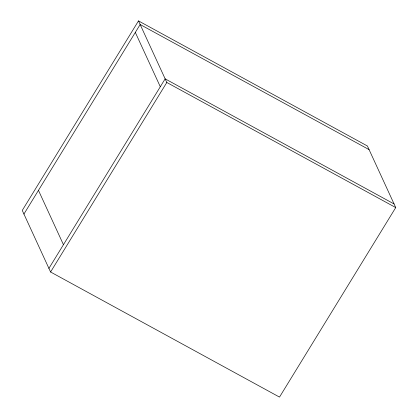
<?xml version="1.0" encoding="UTF-8"?>
<svg xmlns="http://www.w3.org/2000/svg" width="418" height="418" viewBox="0 0 418 418"><rect width="100%" height="100%" fill="white"/><g stroke="black" fill="none" stroke-linecap="round" stroke-linejoin="round"><path stroke-width="0.63" d="M138.494 20.9L22.264 210.426L50.583 271.998L279.506 397.1L395.736 207.574L367.417 146.002L138.494 20.9L166.813 82.471L395.736 207.574M23.93 214.047L140.161 24.521L369.084 149.623M48.916 268.377L165.147 78.845L394.07 203.953M50.583 271.998L166.813 82.471M135.317 32.421L160.303 86.745M38.461 190.357L63.447 244.687"/></g></svg>
